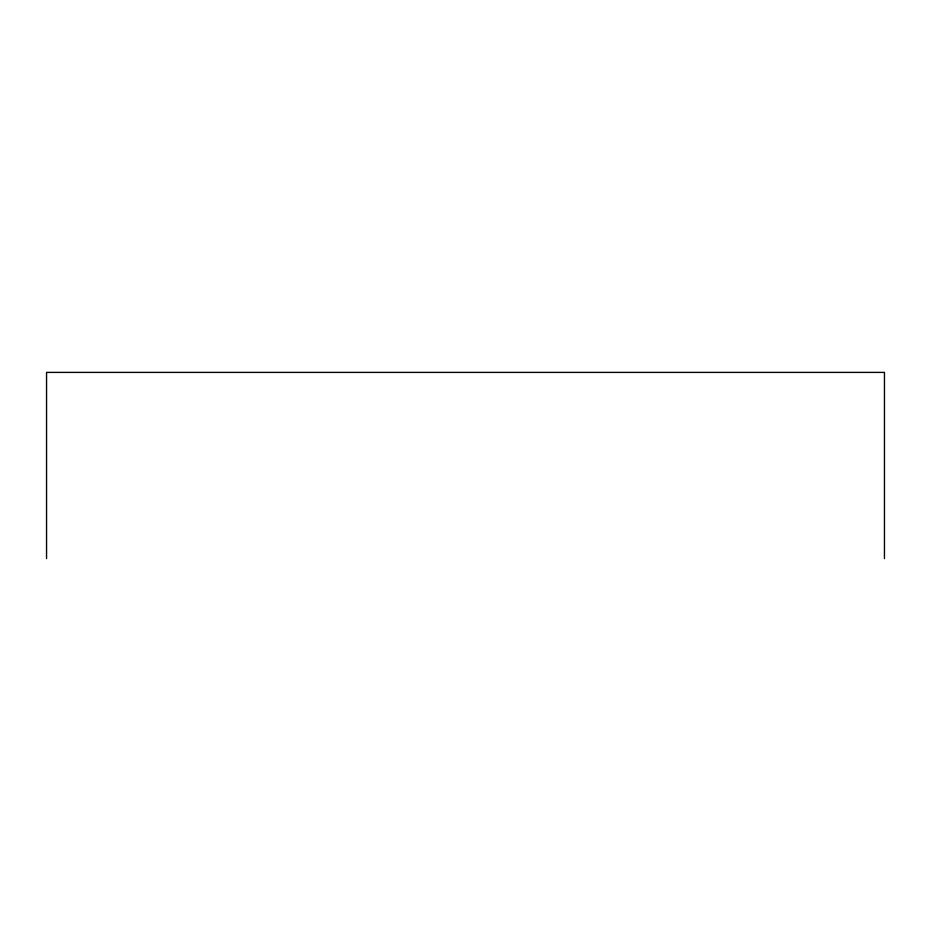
<?xml version="1.0" encoding="UTF-8"?>
<svg xmlns="http://www.w3.org/2000/svg" width="931" height="931" viewBox="0 0 931 931"><rect width="100%" height="100%" fill="white"/><g stroke="black" fill="none" stroke-linecap="round" stroke-linejoin="round"><path stroke-width="1.4" d="M884.45 558.6L884.45 372.4L46.55 372.4L46.55 558.6"/></g></svg>
